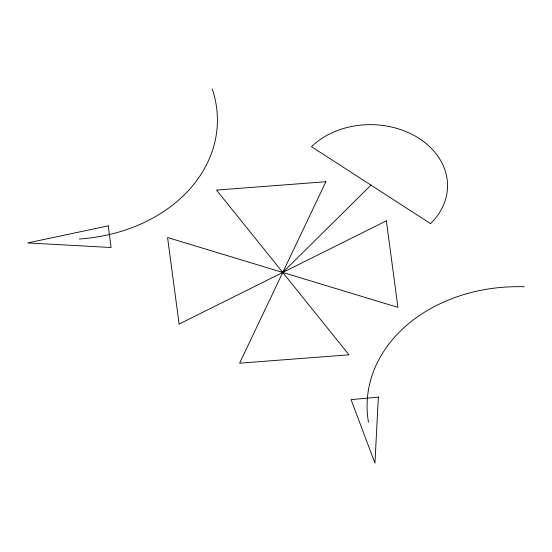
<?xml version="1.0" encoding="UTF-8"?>
<svg xmlns="http://www.w3.org/2000/svg" width="552" height="552" viewBox="0 0 552 552"><rect width="100%" height="100%" fill="white"/><g stroke="black" fill="none" stroke-linecap="round" stroke-linejoin="round"><path stroke-width="0.83" d="M282.748 272.447L370.999 185.148M368.481 422.273A152.373 120.398 1.1 0 1 524.4 286.771M212.203 88.858A152.373 120.398 1.1 0 1 79.371 238.995M378.348 397.116L374.946 463.142L351.051 399.62L378.348 397.116M325.894 181.732L239.602 363.168L349.009 354.819L216.481 190.074L325.894 181.732M386.372 220.834L179.117 324.065L167.56 237.526L397.93 307.374L386.372 220.834M108.213 225.865L27.6 242.942L111.097 247.503L108.213 225.865M430.512 223.615L311.487 146.673A76.549 60.485 1.1 0 1 419.14 138.462A76.549 60.485 1.1 0 1 430.512 223.615"/></g></svg>
